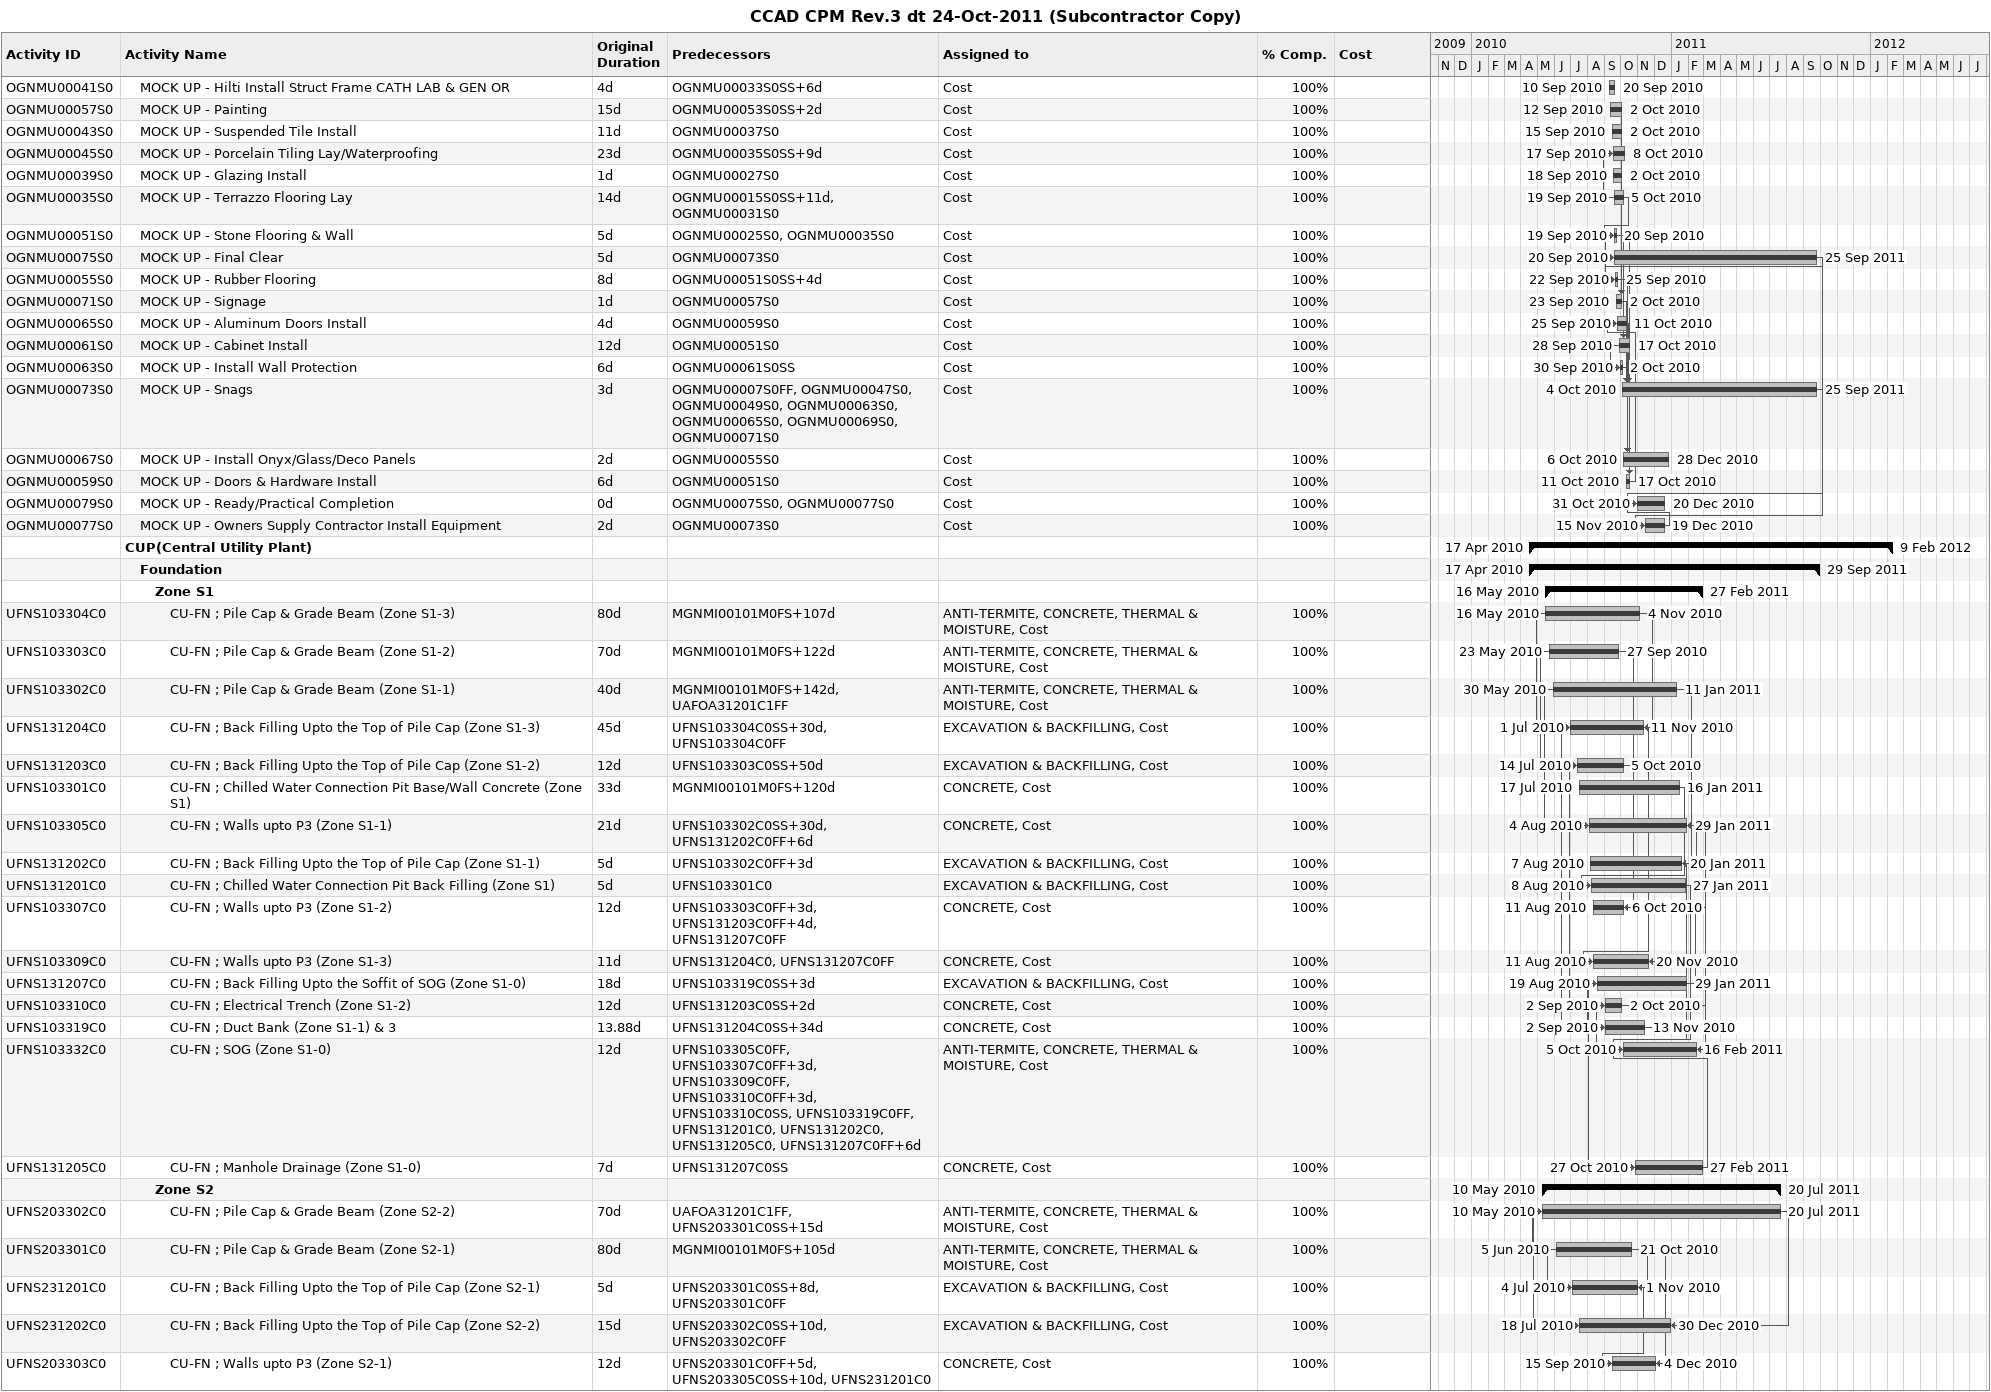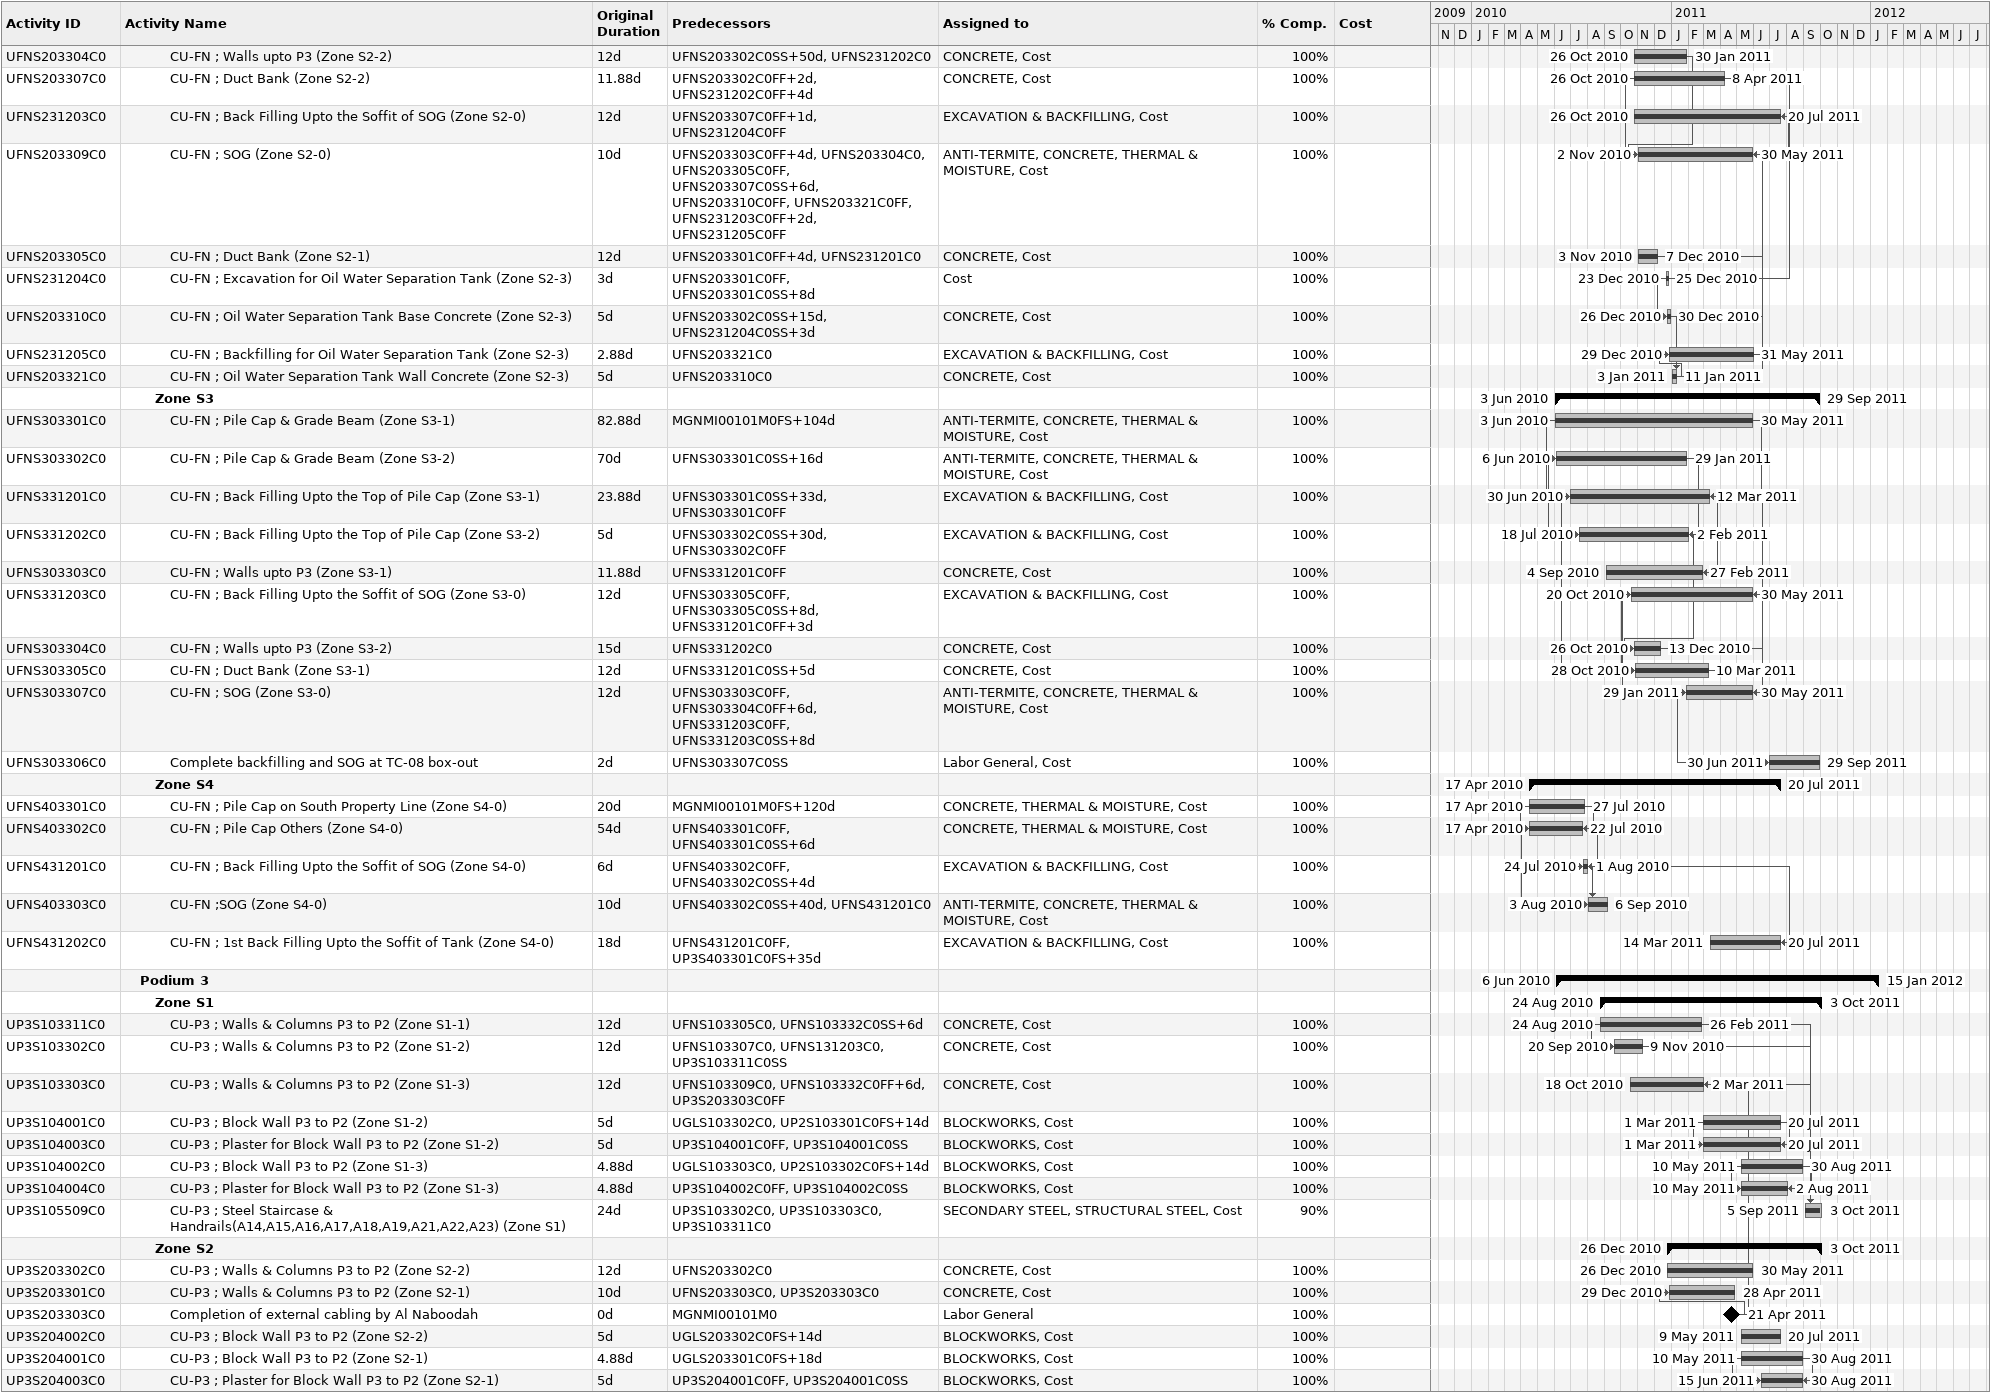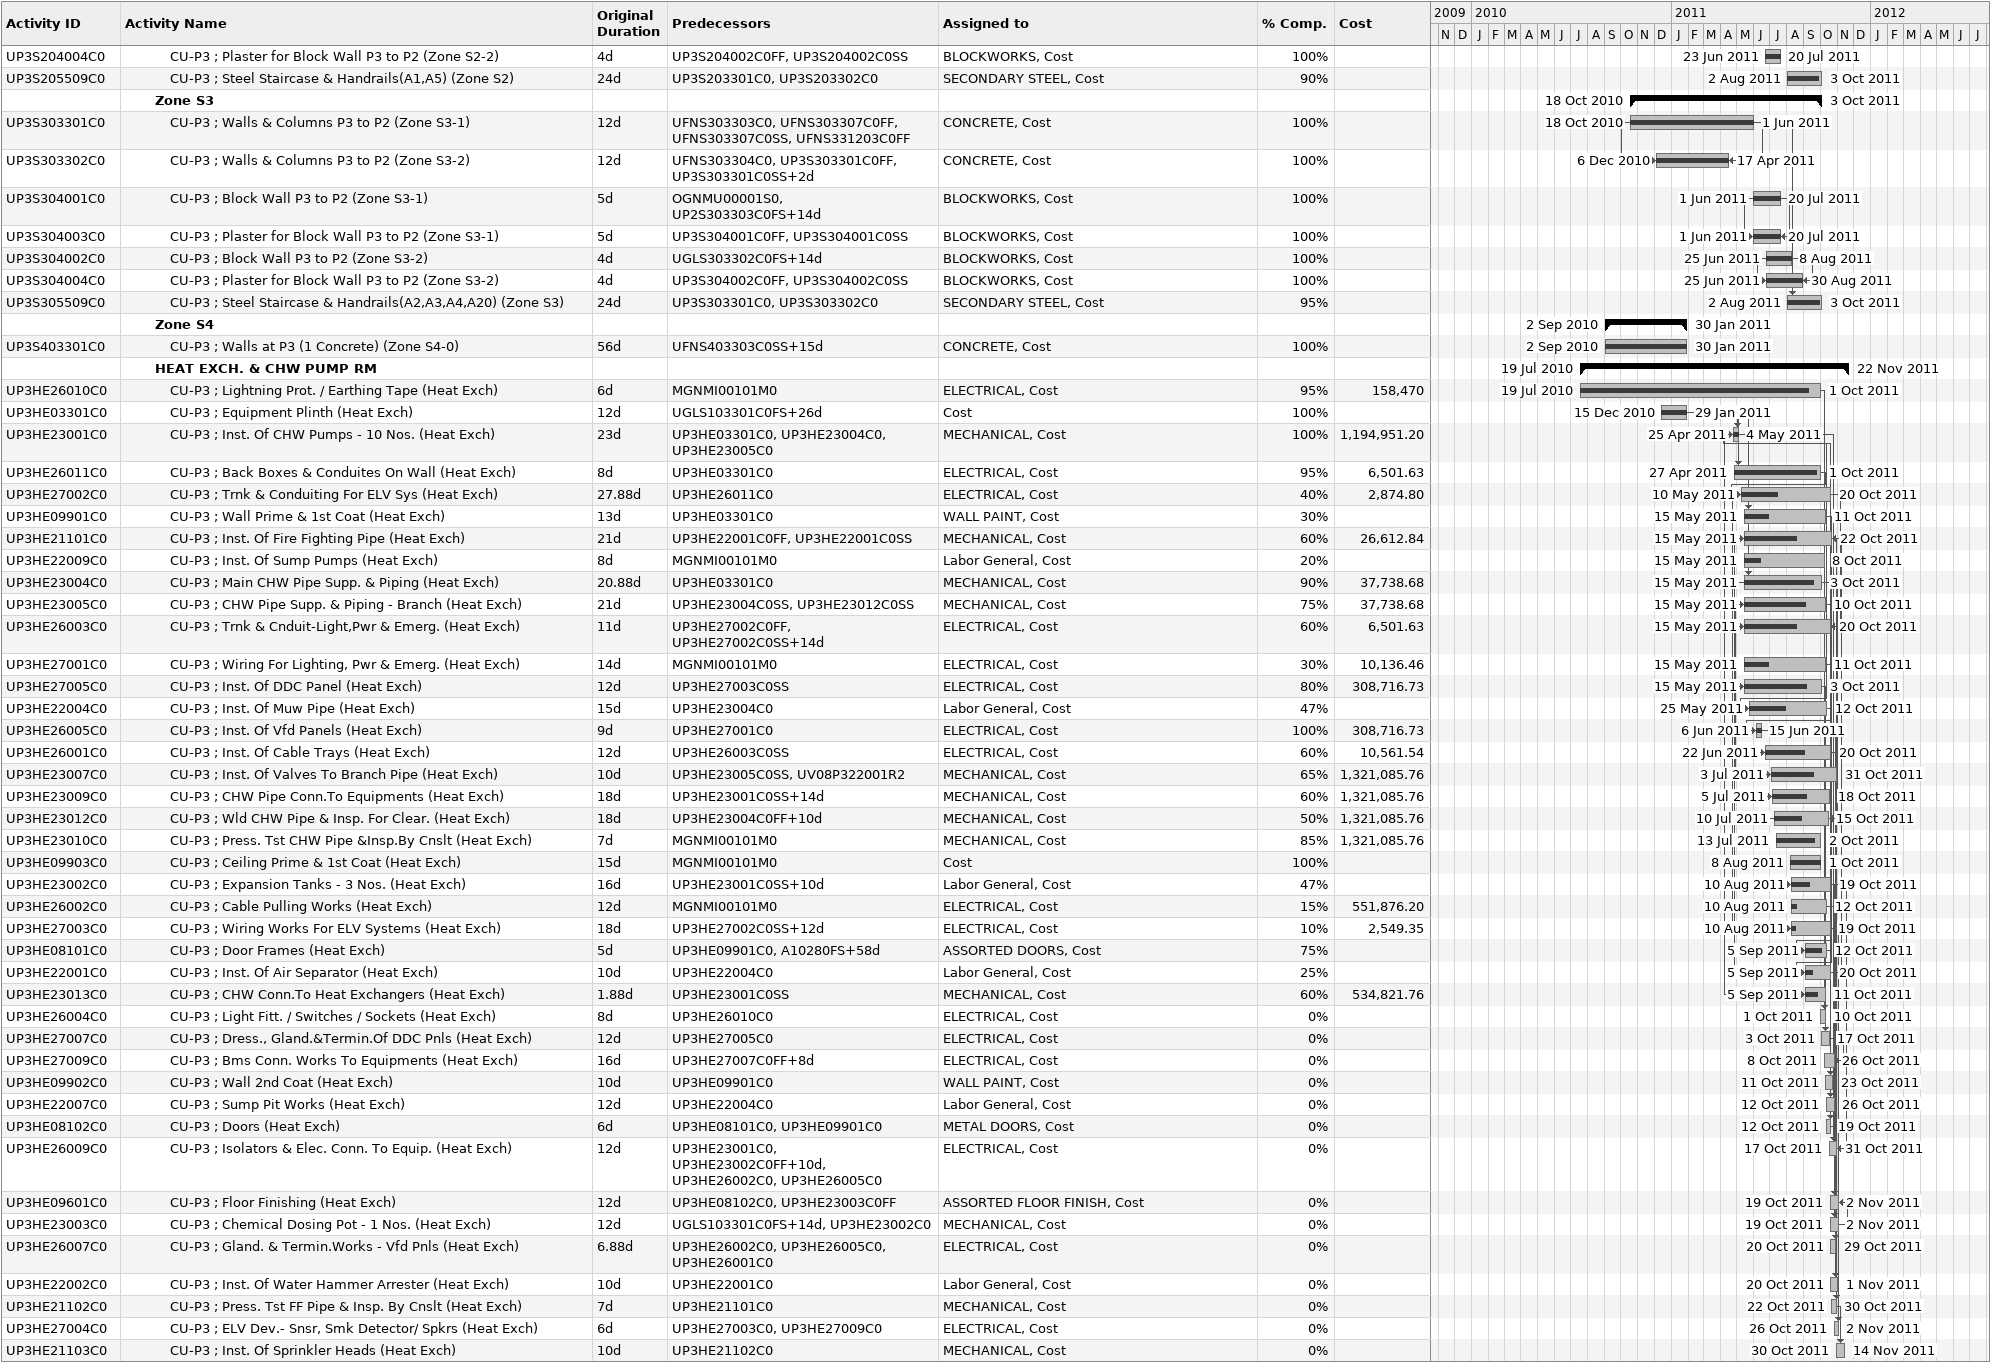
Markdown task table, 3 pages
CCAD CPM Rev.3 dt 24-Oct-2011 (Subcontractor Copy)

| ID | Level | Task | Original duration | Start | Finish | Predecessors | Resources | % complete | Cost |
|---|---|---|---|---|---|---|---|---|---|
| OGNMU00041S0 | 2 | MOCK UP - Hilti Install Struct Frame CATH LAB & GEN OR | 4d | 2010-09-10 | 2010-09-20 | OGNMU00033S0SS+6d | Cost | 100 |  |
| OGNMU00057S0 | 2 | MOCK UP - Painting | 15d | 2010-09-12 | 2010-10-02 | OGNMU00053S0SS+2d | Cost | 100 |  |
| OGNMU00043S0 | 2 | MOCK UP - Suspended Tile Install | 11d | 2010-09-15 | 2010-10-02 | OGNMU00037S0 | Cost | 100 |  |
| OGNMU00045S0 | 2 | MOCK UP - Porcelain Tiling Lay/Waterproofing | 23d | 2010-09-17 | 2010-10-08 | OGNMU00035S0SS+9d | Cost | 100 |  |
| OGNMU00039S0 | 2 | MOCK UP - Glazing Install | 1d | 2010-09-18 | 2010-10-02 | OGNMU00027S0 | Cost | 100 |  |
| OGNMU00035S0 | 2 | MOCK UP - Terrazzo Flooring Lay | 14d | 2010-09-19 | 2010-10-05 | OGNMU00015S0SS+11d, OGNMU00031S0 | Cost | 100 |  |
| OGNMU00051S0 | 2 | MOCK UP - Stone Flooring & Wall | 5d | 2010-09-19 | 2010-09-20 | OGNMU00025S0, OGNMU00035S0 | Cost | 100 |  |
| OGNMU00075S0 | 2 | MOCK UP - Final Clear | 5d | 2010-09-20 | 2011-09-25 | OGNMU00073S0 | Cost | 100 |  |
| OGNMU00055S0 | 2 | MOCK UP - Rubber Flooring | 8d | 2010-09-22 | 2010-09-25 | OGNMU00051S0SS+4d | Cost | 100 |  |
| OGNMU00071S0 | 2 | MOCK UP - Signage | 1d | 2010-09-23 | 2010-10-02 | OGNMU00057S0 | Cost | 100 |  |
| OGNMU00065S0 | 2 | MOCK UP - Aluminum Doors Install | 4d | 2010-09-25 | 2010-10-11 | OGNMU00059S0 | Cost | 100 |  |
| OGNMU00061S0 | 2 | MOCK UP - Cabinet Install | 12d | 2010-09-28 | 2010-10-17 | OGNMU00051S0 | Cost | 100 |  |
| OGNMU00063S0 | 2 | MOCK UP - Install Wall Protection | 6d | 2010-09-30 | 2010-10-02 | OGNMU00061S0SS | Cost | 100 |  |
| OGNMU00073S0 | 2 | MOCK UP - Snags | 3d | 2010-10-04 | 2011-09-25 | OGNMU00007S0FF, OGNMU00047S0, OGNMU00049S0, OGNMU00063S0, OGNMU00065S0, OGNMU00069S0, OGNMU00071S0 | Cost | 100 |  |
| OGNMU00067S0 | 2 | MOCK UP - Install Onyx/Glass/Deco Panels | 2d | 2010-10-06 | 2010-12-28 | OGNMU00055S0 | Cost | 100 |  |
| OGNMU00059S0 | 2 | MOCK UP - Doors & Hardware Install | 6d | 2010-10-11 | 2010-10-17 | OGNMU00051S0 | Cost | 100 |  |
| OGNMU00079S0 | 2 | MOCK UP - Ready/Practical Completion | 0d | 2010-10-31 | 2010-12-20 | OGNMU00075S0, OGNMU00077S0 | Cost | 100 |  |
| OGNMU00077S0 | 2 | MOCK UP - Owners Supply Contractor Install Equipment | 2d | 2010-11-15 | 2010-12-19 | OGNMU00073S0 | Cost | 100 |  |
|  | 1 | **CUP(Central Utility Plant)** |  | 2010-04-17 | 2012-02-09 |  |  |  |  |
|  | 2 | **Foundation** |  | 2010-04-17 | 2011-09-29 |  |  |  |  |
|  | 3 | **Zone S1** |  | 2010-05-16 | 2011-02-27 |  |  |  |  |
| UFNS103304C0 | 4 | CU-FN ; Pile Cap & Grade Beam (Zone S1-3) | 80d | 2010-05-16 | 2010-11-04 | MGNMI00101M0FS+107d | ANTI-TERMITE, CONCRETE, THERMAL & MOISTURE, Cost | 100 |  |
| UFNS103303C0 | 4 | CU-FN ; Pile Cap & Grade Beam (Zone S1-2) | 70d | 2010-05-23 | 2010-09-27 | MGNMI00101M0FS+122d | ANTI-TERMITE, CONCRETE, THERMAL & MOISTURE, Cost | 100 |  |
| UFNS103302C0 | 4 | CU-FN ; Pile Cap & Grade Beam (Zone S1-1) | 40d | 2010-05-30 | 2011-01-11 | MGNMI00101M0FS+142d, UAFOA31201C1FF | ANTI-TERMITE, CONCRETE, THERMAL & MOISTURE, Cost | 100 |  |
| UFNS131204C0 | 4 | CU-FN ; Back Filling Upto the Top of Pile Cap (Zone S1-3) | 45d | 2010-07-01 | 2010-11-11 | UFNS103304C0SS+30d, UFNS103304C0FF | EXCAVATION & BACKFILLING, Cost | 100 |  |
| UFNS131203C0 | 4 | CU-FN ; Back Filling Upto the Top of Pile Cap (Zone S1-2) | 12d | 2010-07-14 | 2010-10-05 | UFNS103303C0SS+50d | EXCAVATION & BACKFILLING, Cost | 100 |  |
| UFNS103301C0 | 4 | CU-FN ; Chilled Water Connection Pit Base/Wall Concrete (Zone S1) | 33d | 2010-07-17 | 2011-01-16 | MGNMI00101M0FS+120d | CONCRETE, Cost | 100 |  |
| UFNS103305C0 | 4 | CU-FN ; Walls upto P3 (Zone S1-1) | 21d | 2010-08-04 | 2011-01-29 | UFNS103302C0SS+30d, UFNS131202C0FF+6d | CONCRETE, Cost | 100 |  |
| UFNS131202C0 | 4 | CU-FN ; Back Filling Upto the Top of Pile Cap (Zone S1-1) | 5d | 2010-08-07 | 2011-01-20 | UFNS103302C0FF+3d | EXCAVATION & BACKFILLING, Cost | 100 |  |
| UFNS131201C0 | 4 | CU-FN ; Chilled Water Connection Pit Back Filling (Zone S1) | 5d | 2010-08-08 | 2011-01-27 | UFNS103301C0 | EXCAVATION & BACKFILLING, Cost | 100 |  |
| UFNS103307C0 | 4 | CU-FN ; Walls upto P3 (Zone S1-2) | 12d | 2010-08-11 | 2010-10-06 | UFNS103303C0FF+3d, UFNS131203C0FF+4d, UFNS131207C0FF | CONCRETE, Cost | 100 |  |
| UFNS103309C0 | 4 | CU-FN ; Walls upto P3 (Zone S1-3) | 11d | 2010-08-11 | 2010-11-20 | UFNS131204C0, UFNS131207C0FF | CONCRETE, Cost | 100 |  |
| UFNS131207C0 | 4 | CU-FN ; Back Filling Upto the Soffit of SOG (Zone S1-0) | 18d | 2010-08-19 | 2011-01-29 | UFNS103319C0SS+3d | EXCAVATION & BACKFILLING, Cost | 100 |  |
| UFNS103310C0 | 4 | CU-FN ; Electrical Trench (Zone S1-2) | 12d | 2010-09-02 | 2010-10-02 | UFNS131203C0SS+2d | CONCRETE, Cost | 100 |  |
| UFNS103319C0 | 4 | CU-FN ; Duct Bank (Zone S1-1) & 3 | 13.88d | 2010-09-02 | 2010-11-13 | UFNS131204C0SS+34d | CONCRETE, Cost | 100 |  |
| UFNS103332C0 | 4 | CU-FN ; SOG (Zone S1-0) | 12d | 2010-10-05 | 2011-02-16 | UFNS103305C0FF, UFNS103307C0FF+3d, UFNS103309C0FF, UFNS103310C0FF+3d, UFNS103310C0SS, UFNS103319C0FF, UFNS131201C0, UFNS131202C0, UFNS131205C0, UFNS131207C0FF+6d | ANTI-TERMITE, CONCRETE, THERMAL & MOISTURE, Cost | 100 |  |
| UFNS131205C0 | 4 | CU-FN ; Manhole Drainage (Zone S1-0) | 7d | 2010-10-27 | 2011-02-27 | UFNS131207C0SS | CONCRETE, Cost | 100 |  |
|  | 3 | **Zone S2** |  | 2010-05-10 | 2011-07-20 |  |  |  |  |
| UFNS203302C0 | 4 | CU-FN ; Pile Cap & Grade Beam (Zone S2-2) | 70d | 2010-05-10 | 2011-07-20 | UAFOA31201C1FF, UFNS203301C0SS+15d | ANTI-TERMITE, CONCRETE, THERMAL & MOISTURE, Cost | 100 |  |
| UFNS203301C0 | 4 | CU-FN ; Pile Cap & Grade Beam (Zone S2-1) | 80d | 2010-06-05 | 2010-10-21 | MGNMI00101M0FS+105d | ANTI-TERMITE, CONCRETE, THERMAL & MOISTURE, Cost | 100 |  |
| UFNS231201C0 | 4 | CU-FN ; Back Filling Upto the Top of Pile Cap (Zone S2-1) | 5d | 2010-07-04 | 2010-11-01 | UFNS203301C0SS+8d, UFNS203301C0FF | EXCAVATION & BACKFILLING, Cost | 100 |  |
| UFNS231202C0 | 4 | CU-FN ; Back Filling Upto the Top of Pile Cap (Zone S2-2) | 15d | 2010-07-18 | 2010-12-30 | UFNS203302C0SS+10d, UFNS203302C0FF | EXCAVATION & BACKFILLING, Cost | 100 |  |
| UFNS203303C0 | 4 | CU-FN ; Walls upto P3 (Zone S2-1) | 12d | 2010-09-15 | 2010-12-04 | UFNS203301C0FF+5d, UFNS203305C0SS+10d, UFNS231201C0 | CONCRETE, Cost | 100 |  |
| UFNS203304C0 | 4 | CU-FN ; Walls upto P3 (Zone S2-2) | 12d | 2010-10-26 | 2011-01-30 | UFNS203302C0SS+50d, UFNS231202C0 | CONCRETE, Cost | 100 |  |
| UFNS203307C0 | 4 | CU-FN ; Duct Bank (Zone S2-2) | 11.88d | 2010-10-26 | 2011-04-08 | UFNS203302C0FF+2d, UFNS231202C0FF+4d | CONCRETE, Cost | 100 |  |
| UFNS231203C0 | 4 | CU-FN ; Back Filling Upto the Soffit of SOG (Zone S2-0) | 12d | 2010-10-26 | 2011-07-20 | UFNS203307C0FF+1d, UFNS231204C0FF | EXCAVATION & BACKFILLING, Cost | 100 |  |
| UFNS203309C0 | 4 | CU-FN ; SOG (Zone S2-0) | 10d | 2010-11-02 | 2011-05-30 | UFNS203303C0FF+4d, UFNS203304C0, UFNS203305C0FF, UFNS203307C0SS+6d, UFNS203310C0FF, UFNS203321C0FF, UFNS231203C0FF+2d, UFNS231205C0FF | ANTI-TERMITE, CONCRETE, THERMAL & MOISTURE, Cost | 100 |  |
| UFNS203305C0 | 4 | CU-FN ; Duct Bank (Zone S2-1) | 12d | 2010-11-03 | 2010-12-07 | UFNS203301C0FF+4d, UFNS231201C0 | CONCRETE, Cost | 100 |  |
| UFNS231204C0 | 4 | CU-FN ; Excavation for Oil Water Separation Tank (Zone S2-3) | 3d | 2010-12-23 | 2010-12-25 | UFNS203301C0FF, UFNS203301C0SS+8d | Cost | 100 |  |
| UFNS203310C0 | 4 | CU-FN ; Oil Water Separation Tank Base Concrete (Zone S2-3) | 5d | 2010-12-26 | 2010-12-30 | UFNS203302C0SS+15d, UFNS231204C0SS+3d | CONCRETE, Cost | 100 |  |
| UFNS231205C0 | 4 | CU-FN ; Backfilling for Oil Water Separation Tank (Zone S2-3) | 2.88d | 2010-12-29 | 2011-05-31 | UFNS203321C0 | EXCAVATION & BACKFILLING, Cost | 100 |  |
| UFNS203321C0 | 4 | CU-FN ; Oil Water Separation Tank Wall Concrete (Zone S2-3) | 5d | 2011-01-03 | 2011-01-11 | UFNS203310C0 | CONCRETE, Cost | 100 |  |
|  | 3 | **Zone S3** |  | 2010-06-03 | 2011-09-29 |  |  |  |  |
| UFNS303301C0 | 4 | CU-FN ; Pile Cap & Grade Beam (Zone S3-1) | 82.88d | 2010-06-03 | 2011-05-30 | MGNMI00101M0FS+104d | ANTI-TERMITE, CONCRETE, THERMAL & MOISTURE, Cost | 100 |  |
| UFNS303302C0 | 4 | CU-FN ; Pile Cap & Grade Beam (Zone S3-2) | 70d | 2010-06-06 | 2011-01-29 | UFNS303301C0SS+16d | ANTI-TERMITE, CONCRETE, THERMAL & MOISTURE, Cost | 100 |  |
| UFNS331201C0 | 4 | CU-FN ; Back Filling Upto the Top of Pile Cap (Zone S3-1) | 23.88d | 2010-06-30 | 2011-03-12 | UFNS303301C0SS+33d, UFNS303301C0FF | EXCAVATION & BACKFILLING, Cost | 100 |  |
| UFNS331202C0 | 4 | CU-FN ; Back Filling Upto the Top of Pile Cap (Zone S3-2) | 5d | 2010-07-18 | 2011-02-02 | UFNS303302C0SS+30d, UFNS303302C0FF | EXCAVATION & BACKFILLING, Cost | 100 |  |
| UFNS303303C0 | 4 | CU-FN ; Walls upto P3 (Zone S3-1) | 11.88d | 2010-09-04 | 2011-02-27 | UFNS331201C0FF | CONCRETE, Cost | 100 |  |
| UFNS331203C0 | 4 | CU-FN ; Back Filling Upto the Soffit of SOG (Zone S3-0) | 12d | 2010-10-20 | 2011-05-30 | UFNS303305C0FF, UFNS303305C0SS+8d, UFNS331201C0FF+3d | EXCAVATION & BACKFILLING, Cost | 100 |  |
| UFNS303304C0 | 4 | CU-FN ; Walls upto P3 (Zone S3-2) | 15d | 2010-10-26 | 2010-12-13 | UFNS331202C0 | CONCRETE, Cost | 100 |  |
| UFNS303305C0 | 4 | CU-FN ; Duct Bank (Zone S3-1) | 12d | 2010-10-28 | 2011-03-10 | UFNS331201C0SS+5d | CONCRETE, Cost | 100 |  |
| UFNS303307C0 | 4 | CU-FN ; SOG (Zone S3-0) | 12d | 2011-01-29 | 2011-05-30 | UFNS303303C0FF, UFNS303304C0FF+6d, UFNS331203C0FF, UFNS331203C0SS+8d | ANTI-TERMITE, CONCRETE, THERMAL & MOISTURE, Cost | 100 |  |
| UFNS303306C0 | 4 | Complete backfilling and SOG at TC-08 box-out | 2d | 2011-06-30 | 2011-09-29 | UFNS303307C0SS | Labor General, Cost | 100 |  |
|  | 3 | **Zone S4** |  | 2010-04-17 | 2011-07-20 |  |  |  |  |
| UFNS403301C0 | 4 | CU-FN ; Pile Cap on South Property Line (Zone S4-0) | 20d | 2010-04-17 | 2010-07-27 | MGNMI00101M0FS+120d | CONCRETE, THERMAL & MOISTURE, Cost | 100 |  |
| UFNS403302C0 | 4 | CU-FN ; Pile Cap Others (Zone S4-0) | 54d | 2010-04-17 | 2010-07-22 | UFNS403301C0FF, UFNS403301C0SS+6d | CONCRETE, THERMAL & MOISTURE, Cost | 100 |  |
| UFNS431201C0 | 4 | CU-FN ; Back Filling Upto the Soffit of SOG (Zone S4-0) | 6d | 2010-07-24 | 2010-08-01 | UFNS403302C0FF, UFNS403302C0SS+4d | EXCAVATION & BACKFILLING, Cost | 100 |  |
| UFNS403303C0 | 4 | CU-FN ;SOG (Zone S4-0) | 10d | 2010-08-03 | 2010-09-06 | UFNS403302C0SS+40d, UFNS431201C0 | ANTI-TERMITE, CONCRETE, THERMAL & MOISTURE, Cost | 100 |  |
| UFNS431202C0 | 4 | CU-FN ; 1st Back Filling Upto the Soffit of Tank (Zone S4-0) | 18d | 2011-03-14 | 2011-07-20 | UFNS431201C0FF, UP3S403301C0FS+35d | EXCAVATION & BACKFILLING, Cost | 100 |  |
|  | 2 | **Podium 3** |  | 2010-06-06 | 2012-01-15 |  |  |  |  |
|  | 3 | **Zone S1** |  | 2010-08-24 | 2011-10-03 |  |  |  |  |
| UP3S103311C0 | 4 | CU-P3 ; Walls & Columns P3 to P2 (Zone S1-1) | 12d | 2010-08-24 | 2011-02-26 | UFNS103305C0, UFNS103332C0SS+6d | CONCRETE, Cost | 100 |  |
| UP3S103302C0 | 4 | CU-P3 ; Walls & Columns P3 to P2 (Zone S1-2) | 12d | 2010-09-20 | 2010-11-09 | UFNS103307C0, UFNS131203C0, UP3S103311C0SS | CONCRETE, Cost | 100 |  |
| UP3S103303C0 | 4 | CU-P3 ; Walls & Columns P3 to P2 (Zone S1-3) | 12d | 2010-10-18 | 2011-03-02 | UFNS103309C0, UFNS103332C0FF+6d, UP3S203303C0FF | CONCRETE, Cost | 100 |  |
| UP3S104001C0 | 4 | CU-P3 ; Block Wall P3 to P2 (Zone S1-2) | 5d | 2011-03-01 | 2011-07-20 | UGLS103302C0, UP2S103301C0FS+14d | BLOCKWORKS, Cost | 100 |  |
| UP3S104003C0 | 4 | CU-P3 ; Plaster for Block Wall P3 to P2 (Zone S1-2) | 5d | 2011-03-01 | 2011-07-20 | UP3S104001C0FF, UP3S104001C0SS | BLOCKWORKS, Cost | 100 |  |
| UP3S104002C0 | 4 | CU-P3 ; Block Wall P3 to P2 (Zone S1-3) | 4.88d | 2011-05-10 | 2011-08-30 | UGLS103303C0, UP2S103302C0FS+14d | BLOCKWORKS, Cost | 100 |  |
| UP3S104004C0 | 4 | CU-P3 ; Plaster for Block Wall P3 to P2 (Zone S1-3) | 4.88d | 2011-05-10 | 2011-08-02 | UP3S104002C0FF, UP3S104002C0SS | BLOCKWORKS, Cost | 100 |  |
| UP3S105509C0 | 4 | CU-P3 ; Steel Staircase & Handrails(A14,A15,A16,A17,A18,A19,A21,A22,A23) (Zone S1) | 24d | 2011-09-05 | 2011-10-03 | UP3S103302C0, UP3S103303C0, UP3S103311C0 | SECONDARY STEEL, STRUCTURAL STEEL, Cost | 90 |  |
|  | 3 | **Zone S2** |  | 2010-12-26 | 2011-10-03 |  |  |  |  |
| UP3S203302C0 | 4 | CU-P3 ; Walls & Columns P3 to P2 (Zone S2-2) | 12d | 2010-12-26 | 2011-05-30 | UFNS203302C0 | CONCRETE, Cost | 100 |  |
| UP3S203301C0 | 4 | CU-P3 ; Walls & Columns P3 to P2 (Zone S2-1) | 10d | 2010-12-29 | 2011-04-28 | UFNS203303C0, UP3S203303C0 | CONCRETE, Cost | 100 |  |
| UP3S203303C0 | 4 | Completion of external cabling by Al Naboodah | 0d | 2011-04-21 | 2011-04-21 | MGNMI00101M0 | Labor General | 100 |  |
| UP3S204002C0 | 4 | CU-P3 ; Block Wall P3 to P2 (Zone S2-2) | 5d | 2011-05-09 | 2011-07-20 | UGLS203302C0FS+14d | BLOCKWORKS, Cost | 100 |  |
| UP3S204001C0 | 4 | CU-P3 ; Block Wall P3 to P2 (Zone S2-1) | 4.88d | 2011-05-10 | 2011-08-30 | UGLS203301C0FS+18d | BLOCKWORKS, Cost | 100 |  |
| UP3S204003C0 | 4 | CU-P3 ; Plaster for Block Wall P3 to P2 (Zone S2-1) | 5d | 2011-06-15 | 2011-08-30 | UP3S204001C0FF, UP3S204001C0SS | BLOCKWORKS, Cost | 100 |  |
| UP3S204004C0 | 4 | CU-P3 ; Plaster for Block Wall P3 to P2 (Zone S2-2) | 4d | 2011-06-23 | 2011-07-20 | UP3S204002C0FF, UP3S204002C0SS | BLOCKWORKS, Cost | 100 |  |
| UP3S205509C0 | 4 | CU-P3 ; Steel Staircase & Handrails(A1,A5) (Zone S2) | 24d | 2011-08-02 | 2011-10-03 | UP3S203301C0, UP3S203302C0 | SECONDARY STEEL, Cost | 90 |  |
|  | 3 | **Zone S3** |  | 2010-10-18 | 2011-10-03 |  |  |  |  |
| UP3S303301C0 | 4 | CU-P3 ; Walls & Columns P3 to P2 (Zone S3-1) | 12d | 2010-10-18 | 2011-06-01 | UFNS303303C0, UFNS303307C0FF, UFNS303307C0SS, UFNS331203C0FF | CONCRETE, Cost | 100 |  |
| UP3S303302C0 | 4 | CU-P3 ; Walls & Columns P3 to P2 (Zone S3-2) | 12d | 2010-12-06 | 2011-04-17 | UFNS303304C0, UP3S303301C0FF, UP3S303301C0SS+2d | CONCRETE, Cost | 100 |  |
| UP3S304001C0 | 4 | CU-P3 ; Block Wall P3 to P2 (Zone S3-1) | 5d | 2011-06-01 | 2011-07-20 | OGNMU00001S0, UP2S303303C0FS+14d | BLOCKWORKS, Cost | 100 |  |
| UP3S304003C0 | 4 | CU-P3 ; Plaster for Block Wall P3 to P2 (Zone S3-1) | 5d | 2011-06-01 | 2011-07-20 | UP3S304001C0FF, UP3S304001C0SS | BLOCKWORKS, Cost | 100 |  |
| UP3S304002C0 | 4 | CU-P3 ; Block Wall P3 to P2 (Zone S3-2) | 4d | 2011-06-25 | 2011-08-08 | UGLS303302C0FS+14d | BLOCKWORKS, Cost | 100 |  |
| UP3S304004C0 | 4 | CU-P3 ; Plaster for Block Wall P3 to P2 (Zone S3-2) | 4d | 2011-06-25 | 2011-08-30 | UP3S304002C0FF, UP3S304002C0SS | BLOCKWORKS, Cost | 100 |  |
| UP3S305509C0 | 4 | CU-P3 ; Steel Staircase & Handrails(A2,A3,A4,A20) (Zone S3) | 24d | 2011-08-02 | 2011-10-03 | UP3S303301C0, UP3S303302C0 | SECONDARY STEEL, Cost | 95 |  |
|  | 3 | **Zone S4** |  | 2010-09-02 | 2011-01-30 |  |  |  |  |
| UP3S403301C0 | 4 | CU-P3 ; Walls at P3 (1 Concrete) (Zone S4-0) | 56d | 2010-09-02 | 2011-01-30 | UFNS403303C0SS+15d | CONCRETE, Cost | 100 |  |
|  | 3 | **HEAT EXCH. & CHW PUMP RM** |  | 2010-07-19 | 2011-11-22 |  |  |  |  |
| UP3HE26010C0 | 4 | CU-P3 ; Lightning Prot. / Earthing Tape (Heat Exch) | 6d | 2010-07-19 | 2011-10-01 | MGNMI00101M0 | ELECTRICAL, Cost | 95 | 158470 |
| UP3HE03301C0 | 4 | CU-P3 ; Equipment Plinth (Heat Exch) | 12d | 2010-12-15 | 2011-01-29 | UGLS103301C0FS+26d | Cost | 100 |  |
| UP3HE23001C0 | 4 | CU-P3 ; Inst. Of CHW Pumps - 10 Nos. (Heat Exch) | 23d | 2011-04-25 | 2011-05-04 | UP3HE03301C0, UP3HE23004C0, UP3HE23005C0 | MECHANICAL, Cost | 100 | 1194951.20 |
| UP3HE26011C0 | 4 | CU-P3 ; Back Boxes & Conduites On Wall (Heat Exch) | 8d | 2011-04-27 | 2011-10-01 | UP3HE03301C0 | ELECTRICAL, Cost | 95 | 6501.63 |
| UP3HE27002C0 | 4 | CU-P3 ; Trnk & Conduiting For ELV Sys (Heat Exch) | 27.88d | 2011-05-10 | 2011-10-20 | UP3HE26011C0 | ELECTRICAL, Cost | 40 | 2874.80 |
| UP3HE09901C0 | 4 | CU-P3 ; Wall Prime & 1st Coat (Heat Exch) | 13d | 2011-05-15 | 2011-10-11 | UP3HE03301C0 | WALL PAINT, Cost | 30 |  |
| UP3HE21101C0 | 4 | CU-P3 ; Inst. Of Fire Fighting Pipe (Heat Exch) | 21d | 2011-05-15 | 2011-10-22 | UP3HE22001C0FF, UP3HE22001C0SS | MECHANICAL, Cost | 60 | 26612.84 |
| UP3HE22009C0 | 4 | CU-P3 ; Inst. Of Sump Pumps (Heat Exch) | 8d | 2011-05-15 | 2011-10-08 | MGNMI00101M0 | Labor General, Cost | 20 |  |
| UP3HE23004C0 | 4 | CU-P3 ; Main CHW Pipe Supp. & Piping (Heat Exch) | 20.88d | 2011-05-15 | 2011-10-03 | UP3HE03301C0 | MECHANICAL, Cost | 90 | 37738.68 |
| UP3HE23005C0 | 4 | CU-P3 ; CHW Pipe Supp. & Piping - Branch (Heat Exch) | 21d | 2011-05-15 | 2011-10-10 | UP3HE23004C0SS, UP3HE23012C0SS | MECHANICAL, Cost | 75 | 37738.68 |
| UP3HE26003C0 | 4 | CU-P3 ; Trnk & Cnduit-Light,Pwr & Emerg. (Heat Exch) | 11d | 2011-05-15 | 2011-10-20 | UP3HE27002C0FF, UP3HE27002C0SS+14d | ELECTRICAL, Cost | 60 | 6501.63 |
| UP3HE27001C0 | 4 | CU-P3 ; Wiring For Lighting, Pwr & Emerg. (Heat Exch) | 14d | 2011-05-15 | 2011-10-11 | MGNMI00101M0 | ELECTRICAL, Cost | 30 | 10136.46 |
| UP3HE27005C0 | 4 | CU-P3 ; Inst. Of DDC Panel (Heat Exch) | 12d | 2011-05-15 | 2011-10-03 | UP3HE27003C0SS | ELECTRICAL, Cost | 80 | 308716.73 |
| UP3HE22004C0 | 4 | CU-P3 ; Inst. Of Muw Pipe (Heat Exch) | 15d | 2011-05-25 | 2011-10-12 | UP3HE23004C0 | Labor General, Cost | 47 |  |
| UP3HE26005C0 | 4 | CU-P3 ; Inst. Of Vfd Panels (Heat Exch) | 9d | 2011-06-06 | 2011-06-15 | UP3HE27001C0 | ELECTRICAL, Cost | 100 | 308716.73 |
| UP3HE26001C0 | 4 | CU-P3 ; Inst. Of Cable Trays (Heat Exch) | 12d | 2011-06-22 | 2011-10-20 | UP3HE26003C0SS | ELECTRICAL, Cost | 60 | 10561.54 |
| UP3HE23007C0 | 4 | CU-P3 ; Inst. Of Valves To Branch Pipe (Heat Exch) | 10d | 2011-07-03 | 2011-10-31 | UP3HE23005C0SS, UV08P322001R2 | MECHANICAL, Cost | 65 | 1321085.76 |
| UP3HE23009C0 | 4 | CU-P3 ; CHW Pipe Conn.To Equipments (Heat Exch) | 18d | 2011-07-05 | 2011-10-18 | UP3HE23001C0SS+14d | MECHANICAL, Cost | 60 | 1321085.76 |
| UP3HE23012C0 | 4 | CU-P3 ; Wld CHW Pipe & Insp. For Clear. (Heat Exch) | 18d | 2011-07-10 | 2011-10-15 | UP3HE23004C0FF+10d | MECHANICAL, Cost | 50 | 1321085.76 |
| UP3HE23010C0 | 4 | CU-P3 ; Press. Tst CHW Pipe &Insp.By Cnslt (Heat Exch) | 7d | 2011-07-13 | 2011-10-02 | MGNMI00101M0 | MECHANICAL, Cost | 85 | 1321085.76 |
| UP3HE09903C0 | 4 | CU-P3 ; Ceiling Prime & 1st Coat (Heat Exch) | 15d | 2011-08-08 | 2011-10-01 | MGNMI00101M0 | Cost | 100 |  |
| UP3HE23002C0 | 4 | CU-P3 ; Expansion Tanks - 3 Nos. (Heat Exch) | 16d | 2011-08-10 | 2011-10-19 | UP3HE23001C0SS+10d | Labor General, Cost | 47 |  |
| UP3HE26002C0 | 4 | CU-P3 ; Cable Pulling Works (Heat Exch) | 12d | 2011-08-10 | 2011-10-12 | MGNMI00101M0 | ELECTRICAL, Cost | 15 | 551876.20 |
| UP3HE27003C0 | 4 | CU-P3 ; Wiring Works For ELV Systems (Heat Exch) | 18d | 2011-08-10 | 2011-10-19 | UP3HE27002C0SS+12d | ELECTRICAL, Cost | 10 | 2549.35 |
| UP3HE08101C0 | 4 | CU-P3 ; Door Frames (Heat Exch) | 5d | 2011-09-05 | 2011-10-12 | UP3HE09901C0, A10280FS+58d | ASSORTED DOORS, Cost | 75 |  |
| UP3HE22001C0 | 4 | CU-P3 ; Inst. Of Air Separator (Heat Exch) | 10d | 2011-09-05 | 2011-10-20 | UP3HE22004C0 | Labor General, Cost | 25 |  |
| UP3HE23013C0 | 4 | CU-P3 ; CHW Conn.To Heat Exchangers (Heat Exch) | 1.88d | 2011-09-05 | 2011-10-11 | UP3HE23001C0SS | MECHANICAL, Cost | 60 | 534821.76 |
| UP3HE26004C0 | 4 | CU-P3 ; Light Fitt. / Switches / Sockets (Heat Exch) | 8d | 2011-10-01 | 2011-10-10 | UP3HE26010C0 | ELECTRICAL, Cost | 0 |  |
| UP3HE27007C0 | 4 | CU-P3 ; Dress., Gland.&Termin.Of DDC Pnls (Heat Exch) | 12d | 2011-10-03 | 2011-10-17 | UP3HE27005C0 | ELECTRICAL, Cost | 0 |  |
| UP3HE27009C0 | 4 | CU-P3 ; Bms Conn. Works To Equipments (Heat Exch) | 16d | 2011-10-08 | 2011-10-26 | UP3HE27007C0FF+8d | ELECTRICAL, Cost | 0 |  |
| UP3HE09902C0 | 4 | CU-P3 ; Wall 2nd Coat (Heat Exch) | 10d | 2011-10-11 | 2011-10-23 | UP3HE09901C0 | WALL PAINT, Cost | 0 |  |
| UP3HE22007C0 | 4 | CU-P3 ; Sump Pit Works (Heat Exch) | 12d | 2011-10-12 | 2011-10-26 | UP3HE22004C0 | Labor General, Cost | 0 |  |
| UP3HE08102C0 | 4 | CU-P3 ; Doors (Heat Exch) | 6d | 2011-10-12 | 2011-10-19 | UP3HE08101C0, UP3HE09901C0 | METAL DOORS, Cost | 0 |  |
| UP3HE26009C0 | 4 | CU-P3 ; Isolators & Elec. Conn. To Equip. (Heat Exch) | 12d | 2011-10-17 | 2011-10-31 | UP3HE23001C0, UP3HE23002C0FF+10d, UP3HE26002C0, UP3HE26005C0 | ELECTRICAL, Cost | 0 |  |
| UP3HE09601C0 | 4 | CU-P3 ; Floor Finishing (Heat Exch) | 12d | 2011-10-19 | 2011-11-02 | UP3HE08102C0, UP3HE23003C0FF | ASSORTED FLOOR FINISH, Cost | 0 |  |
| UP3HE23003C0 | 4 | CU-P3 ; Chemical Dosing Pot - 1 Nos. (Heat Exch) | 12d | 2011-10-19 | 2011-11-02 | UGLS103301C0FS+14d, UP3HE23002C0 | MECHANICAL, Cost | 0 |  |
| UP3HE26007C0 | 4 | CU-P3 ; Gland. & Termin.Works - Vfd Pnls (Heat Exch) | 6.88d | 2011-10-20 | 2011-10-29 | UP3HE26002C0, UP3HE26005C0, UP3HE26001C0 | ELECTRICAL, Cost | 0 |  |
| UP3HE22002C0 | 4 | CU-P3 ; Inst. Of Water Hammer Arrester (Heat Exch) | 10d | 2011-10-20 | 2011-11-01 | UP3HE22001C0 | Labor General, Cost | 0 |  |
| UP3HE21102C0 | 4 | CU-P3 ; Press. Tst FF Pipe & Insp. By Cnslt (Heat Exch) | 7d | 2011-10-22 | 2011-10-30 | UP3HE21101C0 | MECHANICAL, Cost | 0 |  |
| UP3HE27004C0 | 4 | CU-P3 ; ELV Dev.- Snsr, Smk Detector/ Spkrs (Heat Exch) | 6d | 2011-10-26 | 2011-11-02 | UP3HE27003C0, UP3HE27009C0 | ELECTRICAL, Cost | 0 |  |
| UP3HE21103C0 | 4 | CU-P3 ; Inst. Of Sprinkler Heads (Heat Exch) | 10d | 2011-10-30 | 2011-11-14 | UP3HE21102C0 | MECHANICAL, Cost | 0 |  |
